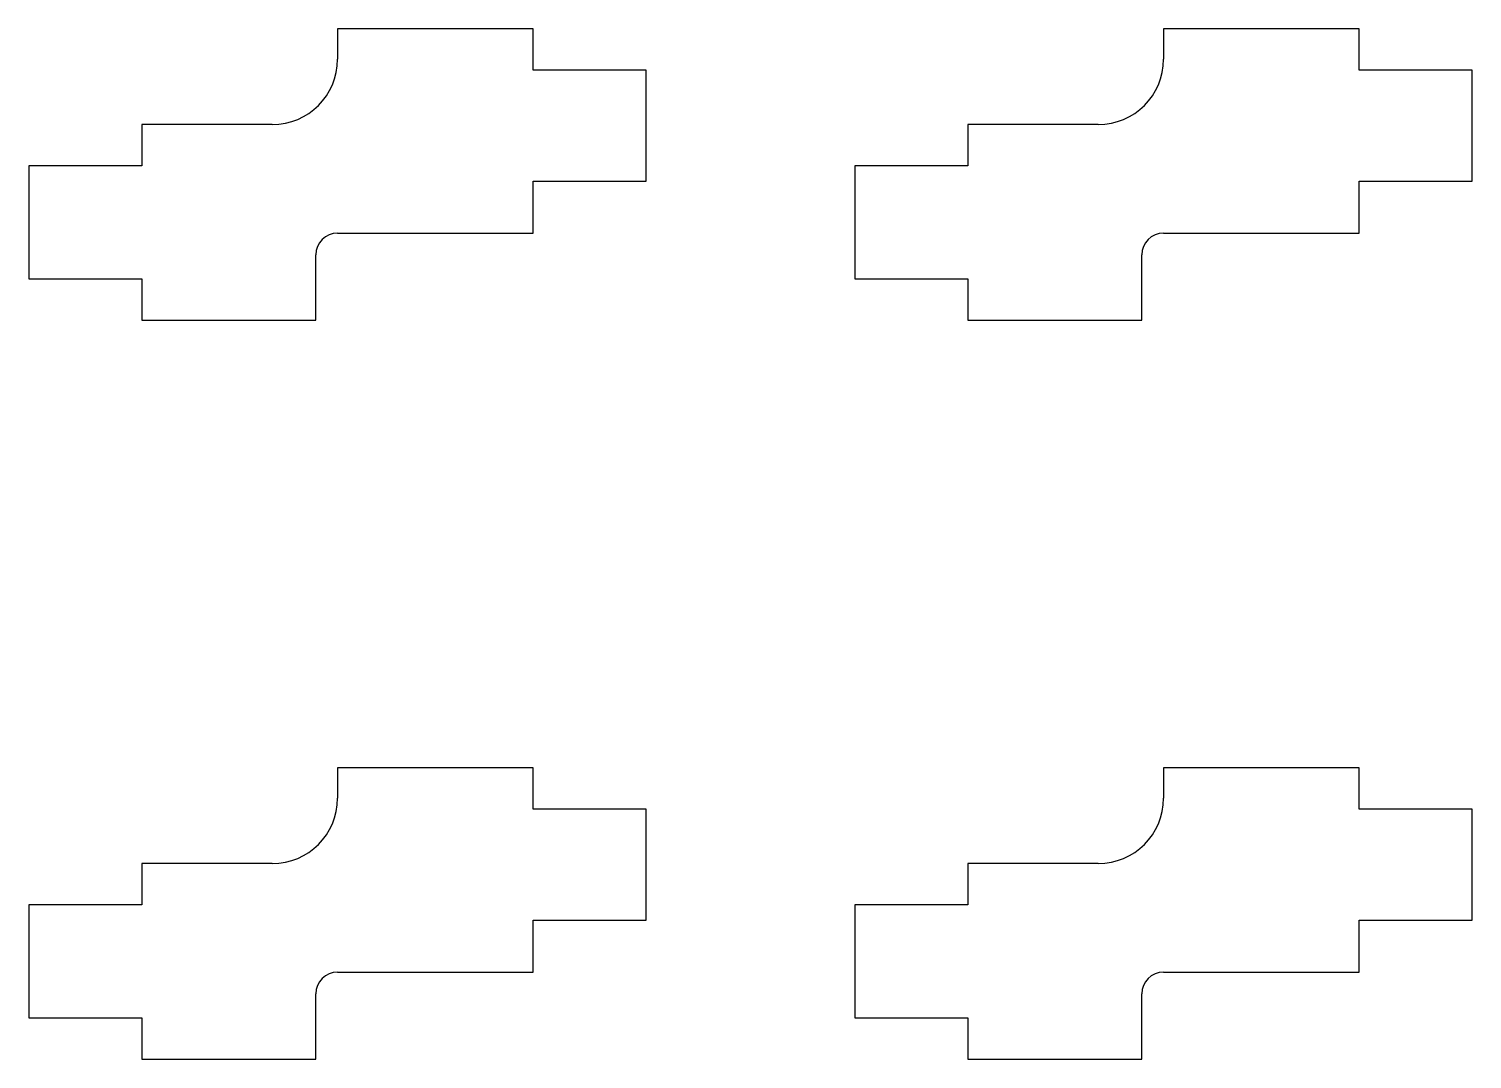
# Model space of a CAD drawing. Header units: millimetres. Extents: x -3.6 to 29.6, y -10.2 to 13.5.
import ezdxf

# ---------------------------------------------------------------- set-up
doc = ezdxf.new("R2010")
doc.units = ezdxf.units.MM

msp = doc.modelspace()

# ---------------------------------------------------------------- linework, layer by layer
at = {"linetype": 'CONTINUOUS'}
for p, q in [((8, 13.5), (3.5, 13.5)), ((3.5, 13.5), (3.5, 12.8)), ((8, 12.55), (8, 13.5)), ((27, 13.5), (22.5, 13.5)), ((22.5, 13.5), (22.5, 12.8)), ((27, 12.55), (27, 13.5)), ((10.6, 12.55), (8, 12.55)), ((10.6, 10), (10.6, 12.55)), ((29.6, 12.55), (27, 12.55)), ((29.6, 10), (29.6, 12.55)), ((2, 11.3), (-1, 11.3)), ((-1, 11.3), (-1, 10.35)), ((21, 11.3), (18, 11.3)), ((18, 11.3), (18, 10.35)), ((-1, 10.35), (-3.6, 10.35)), ((-3.6, 10.35), (-3.6, 7.75)), ((18, 10.35), (15.4, 10.35)), ((15.4, 10.35), (15.4, 7.75)), ((8, 8.8), (8, 10)), ((8, 10), (10.6, 10)), ((27, 8.8), (27, 10)), ((27, 10), (29.6, 10)), ((3.5, 8.8), (8, 8.8)), ((22.5, 8.8), (27, 8.8)), ((3, 6.8), (3, 8.3)), ((22, 6.8), (22, 8.3)), ((-3.6, 7.75), (-1, 7.75)), ((-1, 7.75), (-1, 6.8)), ((15.4, 7.75), (18, 7.75)), ((18, 7.75), (18, 6.8)), ((-1, 6.8), (3, 6.8)), ((18, 6.8), (22, 6.8)), ((8, -3.5), (3.5, -3.5)), ((3.5, -3.5), (3.5, -4.2)), ((8, -4.45), (8, -3.5)), ((27, -3.5), (22.5, -3.5)), ((22.5, -3.5), (22.5, -4.2)), ((27, -4.45), (27, -3.5)), ((10.6, -4.45), (8, -4.45)), ((10.6, -7), (10.6, -4.45)), ((29.6, -4.45), (27, -4.45)), ((29.6, -7), (29.6, -4.45)), ((2, -5.7), (-1, -5.7)), ((-1, -5.7), (-1, -6.65)), ((21, -5.7), (18, -5.7)), ((18, -5.7), (18, -6.65)), ((-1, -6.65), (-3.6, -6.65)), ((-3.6, -6.65), (-3.6, -9.25)), ((18, -6.65), (15.4, -6.65)), ((15.4, -6.65), (15.4, -9.25)), ((8, -8.2), (8, -7)), ((8, -7), (10.6, -7)), ((27, -8.2), (27, -7)), ((27, -7), (29.6, -7)), ((3.5, -8.2), (8, -8.2)), ((22.5, -8.2), (27, -8.2)), ((3, -10.2), (3, -8.7)), ((22, -10.2), (22, -8.7)), ((-3.6, -9.25), (-1, -9.25)), ((-1, -9.25), (-1, -10.2)), ((15.4, -9.25), (18, -9.25)), ((18, -9.25), (18, -10.2)), ((-1, -10.2), (3, -10.2)), ((18, -10.2), (22, -10.2))]:
    msp.add_line(p, q, dxfattribs=at)
for centre, radius, start, end in [((2, 12.8), 1.5, 270, 360), ((21, 12.8), 1.5, 270, 360), ((3.5, 8.3), 0.5, 90, 180), ((22.5, 8.3), 0.5, 90, 180), ((2, -4.2), 1.5, 270, 360), ((21, -4.2), 1.5, 270, 360), ((3.5, -8.7), 0.5, 90, 180), ((22.5, -8.7), 0.5, 90, 180)]:
    msp.add_arc(centre, radius, start, end, dxfattribs=at)

doc.saveas('drawing.dxf')
